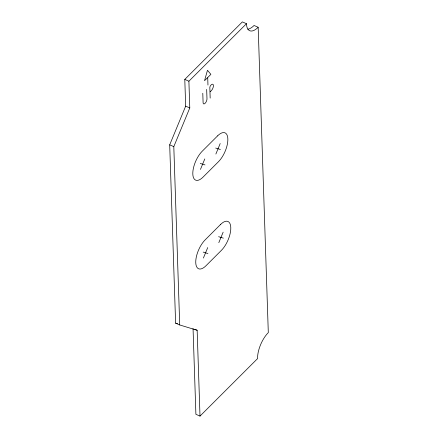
<?xml version="1.0" encoding="UTF-8"?>
<svg xmlns="http://www.w3.org/2000/svg" width="438" height="438" viewBox="0 0 438 438"><rect width="100%" height="100%" fill="white"/><g stroke="black" fill="none" stroke-linecap="round" stroke-linejoin="round"><path stroke-width="0.66" d="M200.002 416.1L197.155 330.279L179.717 324.958L175.611 323.156L169.698 144.836L185.674 106.138L184.787 79.409L242.367 21.9L246.468 23.701A19.891 8.607 -66.3 0 0 258.174 27.276L268.302 332.623A19.891 8.607 -66.3 0 0 257.582 358.591L200.002 416.1L195.895 414.299L193.049 328.478M179.717 324.958L173.804 146.637L189.78 107.94L188.893 81.211L246.468 23.701M200.456 169.424L204.787 158.939M215.874 154.028L220.204 143.538M203.396 258.059L207.727 247.574M218.814 242.663L223.145 232.173M207.486 77.756L204.535 80.701L207.47 70.283L210.886 74.361L207.711 77.531L207.962 85.06M210.196 91.761L211.351 90.606A3.833 1.659 -66.3 0 0 213.421 85.596A3.833 1.659 -66.3 0 0 211.165 84.906L210.837 85.235A1.867 0.805 -66.3 0 0 209.829 87.671L210.174 98.107M215.677 148.06L220.402 149.506M200.259 163.462L204.984 164.902M218.617 236.695L223.342 238.141M203.199 252.096L207.924 253.536M175.611 323.156L177.549 323.748M258.174 27.276L254.067 25.475A19.891 8.607 -66.3 0 1 247.755 29.204M184.787 79.409L188.893 81.211M185.674 106.138L189.78 107.94M169.698 144.836L173.804 146.637M194.811 329.25L197.155 330.279M206.67 89.401L206.982 98.791A3.438 1.489 -66.3 0 1 205.126 103.28A3.438 1.489 -66.3 0 1 203.101 102.662L202.789 93.272M217.609 135.857L202.192 151.258A17.405 7.528 -66.3 0 0 192.808 173.979A17.405 7.528 -66.3 0 0 203.051 177.105L218.469 161.71A17.405 7.528 -66.3 0 0 227.848 138.983A17.405 7.528 -66.3 0 0 217.609 135.857M220.549 224.491L205.132 239.893A17.405 7.528 -66.3 0 0 195.748 262.614A17.405 7.528 -66.3 0 0 205.991 265.74L221.409 250.344A17.405 7.528 -66.3 0 0 230.788 227.618A17.405 7.528 -66.3 0 0 220.549 224.491"/></g></svg>
